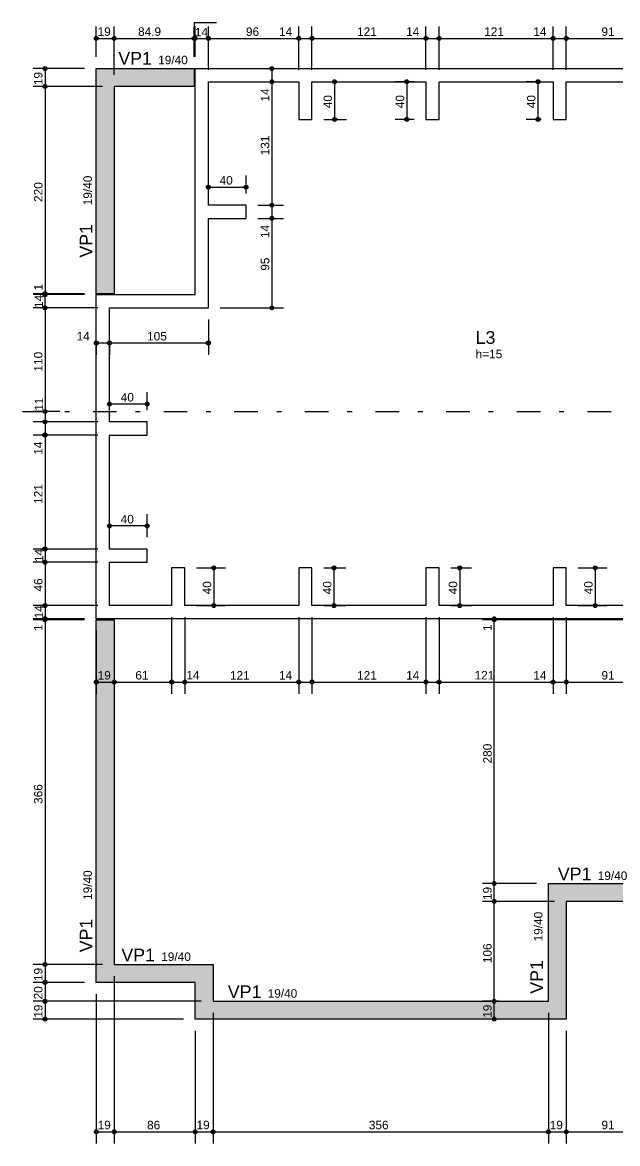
# Model space of a CAD drawing. Extents: x 0 to 119, y 0 to 84.
# Drawn here: x 41.86 to 54.5, y 47.73 to 71.54 of the extents above; entities that cross this region are included whole.
import ezdxf

# ---------------------------------------------------------------- set-up
doc = ezdxf.new("R2010")
doc.units = 0
doc.header["$MEASUREMENT"] = 0
doc.linetypes.add('ESTILO_TQS_0003', pattern=[1.5, 0.5, -0.4, 0.1, -0.5])
for name, color, linetype in [('20', 1, 'CONTINUOUS'), ('3', 7, 'CONTINUOUS'), ('32', 250, 'CONTINUOUS'), ('37', 7, 'CONTINUOUS'), ('38', 7, 'CONTINUOUS'), ('54', 7, 'CONTINUOUS'), ('9', 8, 'CONTINUOUS')]:
    doc.layers.add(name, color=color, linetype=linetype)
doc.styles.add('TQS_ARIAL', font='arial.ttf')

msp = doc.modelspace()

# ---------------------------------------------------------------- linework, layer by layer
at = {"layer": '20', "color": 1, "linetype": 'ESTILO_TQS_0003'}
msp.add_line((41.862023, 63.276806), (75.002774, 63.276806), dxfattribs=at)
at = {"layer": '3', "color": 7, "linetype": 'Continuous'}
for points in [[(43.429528, 70.556781), (45.508658, 70.556781), (45.508658, 70.176781), (43.810299, 70.176781), (43.810299, 65.776827), (43.431267, 65.776827), (43.429528, 70.556781)], [(43.431195, 58.856781), (43.811195, 58.856781), (43.811195, 51.536781), (45.911195, 51.536781), (45.911195, 50.756781), (53.031195, 50.756781), (53.031195, 53.256781), (55.731195, 53.256781), (55.731195, 58.856829), (56.111195, 58.856829), (56.111195, 52.876829), (53.411195, 52.876829), (53.411195, 50.376781), (45.531195, 50.376781), (45.531195, 51.156781), (43.431195, 51.156781), (43.431195, 58.856781)]]:
    msp.add_lwpolyline(points, dxfattribs=at)
at = {"layer": '32', "color": 250, "linetype": 'Continuous'}
for p, q in [((43.429528, 70.806781), (43.429528, 71.446473)), ((43.810299, 70.426781), (43.810299, 71.446473)), ((43.810299, 70.426781), (43.810299, 71.446473)), ((45.508658, 70.806781), (45.508658, 71.446473)), ((45.508658, 70.806781), (45.508658, 71.446473)), ((45.531195, 70.806781), (45.531195, 71.446473)), ((45.531195, 70.806781), (45.531195, 71.446473)), ((45.811195, 70.526781), (45.811195, 71.446473)), ((45.811195, 70.526781), (45.811195, 71.446473)), ((47.731195, 70.526781), (47.731195, 71.446473)), ((47.731195, 70.526781), (47.731195, 71.446473)), ((48.011195, 70.526781), (48.011195, 71.446473)), ((48.011195, 70.526781), (48.011195, 71.446473)), ((50.431195, 70.526781), (50.431195, 71.446473)), ((50.431195, 70.526781), (50.431195, 71.446473)), ((50.711195, 70.526781), (50.711195, 71.446473)), ((50.711195, 70.526781), (50.711195, 71.446473)), ((53.131195, 70.526781), (53.131195, 71.446473)), ((53.131195, 70.526781), (53.131195, 71.446473)), ((53.411195, 70.526781), (53.411195, 71.446473)), ((53.411195, 70.526781), (53.411195, 71.446473)), ((43.429528, 71.196473), (43.810299, 71.196473)), ((43.810299, 71.196473), (45.508658, 71.196473)), ((45.508658, 71.196473), (45.531195, 71.196473)), ((45.531195, 71.196473), (45.811195, 71.196473)), ((45.811195, 71.196473), (47.731195, 71.196473)), ((47.731195, 71.196473), (48.011195, 71.196473)), ((48.011195, 71.196473), (50.431195, 71.196473)), ((50.431195, 71.196473), (50.711195, 71.196473)), ((50.711195, 71.196473), (53.131195, 71.196473)), ((53.131195, 71.196473), (53.411195, 71.196473)), ((53.411195, 71.196473), (55.231195, 71.196473)), ((43.179528, 70.556781), (42.092, 70.556781)), ((42.342, 70.556781), (42.342, 70.176781)), ((43.429528, 70.556781), (43.429528, 70.556781)), ((43.429528, 70.556781), (43.429528, 70.556781)), ((45.508658, 70.556781), (45.508658, 70.556781)), ((45.508658, 70.556781), (45.508658, 70.556781)), ((45.531195, 70.556781), (45.531195, 70.556781)), ((45.531195, 70.556781), (45.531195, 70.556781)), ((46.91895, 70.556781), (46.91895, 70.556781)), ((47.158849, 70.556781), (47.158849, 70.276781)), ((47.16895, 70.556781), (47.408849, 70.556781)), ((45.811195, 70.276781), (45.811195, 70.276781)), ((45.811195, 70.276781), (45.811195, 70.276781)), ((46.965497, 70.276781), (46.965497, 70.276781)), ((46.965497, 70.276781), (46.965497, 70.276781)), ((47.158849, 70.276781), (47.158849, 67.656781)), ((47.215497, 70.276781), (47.408849, 70.276781)), ((47.215497, 70.276781), (47.408849, 70.276781)), ((47.731195, 70.276781), (47.731195, 70.276781)), ((47.731195, 70.276781), (47.731195, 70.276781)), ((48.011195, 70.276781), (48.011195, 70.276781)), ((48.011195, 70.276781), (48.011195, 70.276781)), ((48.011195, 70.276781), (48.011195, 70.276781)), ((48.261195, 70.276781), (48.741876, 70.276781)), ((48.491876, 70.276781), (48.491876, 69.476781)), ((50.181195, 70.276781), (49.774871, 70.276781)), ((50.024871, 70.276781), (50.024871, 69.476781)), ((50.431195, 70.276781), (50.431195, 70.276781)), ((50.431195, 70.276781), (50.431195, 70.276781)), ((50.431195, 70.276781), (50.431195, 70.276781)), ((50.711195, 70.276781), (50.711195, 70.276781)), ((50.711195, 70.276781), (50.711195, 70.276781)), ((52.881195, 70.276781), (52.560863, 70.276781)), ((52.810863, 70.276781), (52.810863, 69.476781)), ((53.131195, 70.276781), (53.131195, 70.276781)), ((53.131195, 70.276781), (53.131195, 70.276781)), ((53.131195, 70.276781), (53.131195, 70.276781)), ((53.411195, 70.276781), (53.411195, 70.276781)), ((53.411195, 70.276781), (53.411195, 70.276781)), ((43.560299, 70.176781), (42.092, 70.176781)), ((43.560299, 70.176781), (42.092, 70.176781)), ((42.342, 70.176781), (42.342, 65.776827)), ((43.810299, 70.176781), (43.810299, 70.176781)), ((43.810299, 70.176781), (43.810299, 70.176781)), ((43.810299, 70.176781), (43.810299, 70.176781)), ((43.810299, 70.176781), (43.810299, 70.176781)), ((48.011195, 69.476781), (48.011195, 69.476781)), ((48.261195, 69.476781), (48.741876, 69.476781)), ((50.181195, 69.476781), (49.774871, 69.476781)), ((50.431195, 69.476781), (50.431195, 69.476781)), ((52.881195, 69.476781), (52.560863, 69.476781)), ((53.131195, 69.476781), (53.131195, 69.476781)), ((45.811195, 67.906781), (45.811195, 68.289095)), ((46.611195, 67.906781), (46.611195, 68.289095)), ((45.811195, 68.039095), (46.611195, 68.039095)), ((45.811195, 67.656781), (45.811195, 67.656781)), ((46.611195, 67.656781), (46.611195, 67.656781)), ((46.611195, 67.656781), (46.611195, 67.656781)), ((46.611195, 67.656781), (46.611195, 67.656781)), ((46.861195, 67.656781), (47.408849, 67.656781)), ((46.861195, 67.656781), (47.408849, 67.656781)), ((47.158849, 67.656781), (47.158849, 67.376781)), ((46.611195, 67.376781), (46.611195, 67.376781)), ((46.611195, 67.376781), (46.611195, 67.376781)), ((46.861195, 67.376781), (47.408849, 67.376781)), ((46.861195, 67.376781), (47.408849, 67.376781)), ((47.158849, 67.376781), (47.158849, 65.476781)), ((43.181267, 65.776827), (42.092, 65.776827)), ((43.181267, 65.776827), (42.092, 65.776827)), ((43.181195, 65.756781), (42.092, 65.756781)), ((43.181195, 65.756781), (42.092, 65.756781)), ((42.342, 65.776827), (42.342, 65.756781)), ((42.342, 65.476781), (42.342, 65.756781)), ((43.431195, 65.756781), (43.431195, 65.756781)), ((43.431195, 65.756781), (43.431195, 65.756781)), ((43.431267, 65.776827), (43.431267, 65.776827)), ((43.431267, 65.776827), (43.431267, 65.776827)), ((43.461195, 65.476781), (42.092, 65.476781)), ((43.461195, 65.476781), (42.092, 65.476781)), ((42.342, 65.476781), (42.342, 63.276806)), ((43.711195, 65.476781), (43.711195, 65.476781)), ((43.711195, 65.476781), (43.711195, 65.476781)), ((45.811195, 65.476781), (45.811195, 65.476781)), ((45.811195, 65.476781), (45.811195, 65.476781)), ((46.061195, 65.476781), (47.408849, 65.476781)), ((45.811195, 65.226781), (45.811195, 64.480868)), ((43.431195, 65.018638), (43.431195, 65.018638)), ((43.711195, 65.008372), (43.711195, 65.008372)), ((43.711195, 65.008372), (43.711195, 65.008372)), ((43.431195, 64.768638), (43.431195, 64.480868)), ((43.711195, 64.758372), (43.711195, 64.480868)), ((43.711195, 64.758372), (43.711195, 64.480868)), ((43.431195, 64.730868), (43.711195, 64.730868)), ((43.711195, 64.730868), (45.811195, 64.730868)), ((44.511195, 63.306781), (44.511195, 63.68429)), ((43.711195, 63.460604), (43.711195, 63.460604)), ((44.511195, 63.43429), (43.711195, 63.43429)), ((42.655078, 63.276806), (42.092, 63.276806)), ((42.606694, 63.276806), (42.092, 63.276806)), ((42.342, 63.276806), (42.342, 63.056781)), ((42.856694, 63.276806), (42.856694, 63.276806)), ((42.905078, 63.276806), (42.905078, 63.276806)), ((43.711195, 63.210604), (43.711195, 63.18429)), ((43.461195, 63.056781), (42.092, 63.056781)), ((43.461195, 63.056781), (42.092, 63.056781)), ((42.342, 63.056781), (42.342, 62.776781)), ((43.711195, 63.056781), (43.711195, 63.056781)), ((43.711195, 63.056781), (43.711195, 63.056781)), ((44.511195, 63.056781), (44.511195, 63.056781)), ((43.461195, 62.776781), (42.092, 62.776781)), ((43.461195, 62.776781), (42.092, 62.776781)), ((42.342, 62.776781), (42.342, 60.356781)), ((43.711195, 62.776781), (43.711195, 62.776781)), ((43.711195, 62.776781), (43.711195, 62.776781)), ((43.711195, 60.606781), (43.711195, 61.09745)), ((44.511195, 60.606781), (44.511195, 61.09745)), ((44.511195, 60.84745), (43.711195, 60.84745)), ((43.461195, 60.356781), (42.092, 60.356781)), ((43.461195, 60.356781), (42.092, 60.356781)), ((42.342, 60.356781), (42.342, 60.076781)), ((43.711195, 60.356781), (43.711195, 60.356781)), ((43.711195, 60.356781), (43.711195, 60.356781)), ((43.711195, 60.356781), (43.711195, 60.356781)), ((44.511195, 60.356781), (44.511195, 60.356781)), ((43.461195, 60.076781), (42.092, 60.076781)), ((43.461195, 60.076781), (42.092, 60.076781)), ((42.342, 60.076781), (42.342, 59.156781)), ((43.711195, 60.076781), (43.711195, 60.076781)), ((43.711195, 60.076781), (43.711195, 60.076781)), ((45.311195, 59.956781), (45.311195, 59.956781)), ((45.561195, 59.956781), (46.175328, 59.956781)), ((45.925328, 59.956781), (45.925328, 59.156781)), ((48.011195, 59.956781), (48.011195, 59.956781)), ((48.261195, 59.956781), (48.728657, 59.956781)), ((48.478657, 59.956781), (48.478657, 59.156781)), ((50.711195, 59.956781), (50.711195, 59.956781)), ((50.961195, 59.956781), (51.398529, 59.956781)), ((51.148529, 59.956781), (51.148529, 59.156781)), ((53.411195, 59.956781), (53.411195, 59.956781)), ((53.661195, 59.956781), (54.275965, 59.956781)), ((54.025965, 59.956781), (54.025965, 59.156781)), ((43.461195, 59.156781), (42.092, 59.156781)), ((43.461195, 59.156781), (42.092, 59.156781)), ((42.342, 59.156781), (42.342, 58.876781)), ((43.711195, 59.156781), (43.711195, 59.156781)), ((43.711195, 59.156781), (43.711195, 59.156781)), ((45.031195, 59.156781), (45.031195, 59.156781)), ((45.031195, 59.156781), (45.031195, 59.156781)), ((45.311195, 59.156781), (45.311195, 59.156781)), ((45.311195, 59.156781), (45.311195, 59.156781)), ((45.311195, 59.156781), (45.311195, 59.156781)), ((45.561195, 59.156781), (46.175328, 59.156781)), ((47.731195, 59.156781), (47.731195, 59.156781)), ((47.731195, 59.156781), (47.731195, 59.156781)), ((48.011195, 59.156781), (48.011195, 59.156781)), ((48.011195, 59.156781), (48.011195, 59.156781)), ((48.011195, 59.156781), (48.011195, 59.156781)), ((48.261195, 59.156781), (48.728657, 59.156781)), ((50.431195, 59.156781), (50.431195, 59.156781)), ((50.431195, 59.156781), (50.431195, 59.156781)), ((50.711195, 59.156781), (50.711195, 59.156781)), ((50.711195, 59.156781), (50.711195, 59.156781)), ((50.711195, 59.156781), (50.711195, 59.156781)), ((50.961195, 59.156781), (51.398529, 59.156781)), ((53.131195, 59.156781), (53.131195, 59.156781)), ((53.131195, 59.156781), (53.131195, 59.156781)), ((53.411195, 59.156781), (53.411195, 59.156781)), ((53.411195, 59.156781), (53.411195, 59.156781)), ((53.411195, 59.156781), (53.411195, 59.156781)), ((53.661195, 59.156781), (54.275965, 59.156781)), ((43.181195, 58.876781), (42.092, 58.876781)), ((43.181195, 58.876781), (42.092, 58.876781)), ((43.181195, 58.856781), (42.092, 58.856781)), ((43.181195, 58.856781), (42.092, 58.856781)), ((42.342, 58.876781), (42.342, 58.856781)), ((42.342, 58.856781), (42.342, 51.536781)), ((43.431195, 58.876781), (43.431195, 58.876781)), ((43.431195, 58.876781), (43.431195, 58.876781)), ((43.431195, 58.876781), (43.431195, 58.876781)), ((43.431195, 58.856781), (43.431195, 58.856781)), ((43.431195, 58.856781), (43.431195, 58.856781)), ((45.031195, 58.906781), (45.031195, 57.281799)), ((45.031195, 58.906781), (45.031195, 57.281799)), ((45.311195, 58.906781), (45.311195, 57.281799)), ((45.311195, 58.906781), (45.311195, 57.281799)), ((47.731195, 58.906781), (47.731195, 57.281799)), ((47.731195, 58.906781), (47.731195, 57.281799)), ((48.011195, 58.906781), (48.011195, 57.281799)), ((48.011195, 58.906781), (48.011195, 57.281799)), ((50.431195, 58.906781), (50.431195, 57.281799)), ((50.431195, 58.906781), (50.431195, 57.281799)), ((50.711195, 58.906781), (50.711195, 57.281799)), ((50.711195, 58.906781), (50.711195, 57.281799)), ((51.870892, 58.876781), (51.630689, 58.876781)), ((55.481195, 58.856829), (51.630689, 58.856829)), ((55.481195, 58.856829), (51.630689, 58.856829)), ((51.880689, 58.856829), (51.880689, 58.876781)), ((51.880689, 53.256781), (51.880689, 58.856829)), ((52.120892, 58.876781), (52.120892, 58.876781)), ((53.131195, 58.906781), (53.131195, 57.281799)), ((53.131195, 58.906781), (53.131195, 57.281799)), ((53.411195, 58.906781), (53.411195, 57.281799)), ((53.411195, 58.906781), (53.411195, 57.281799)), ((43.431195, 58.626781), (43.431195, 57.281799)), ((43.811195, 58.040021), (43.811195, 58.040021)), ((43.811195, 57.861844), (43.811195, 57.861844)), ((43.811195, 57.790021), (43.811195, 57.281799)), ((43.811195, 57.611844), (43.811195, 57.281799)), ((43.431195, 57.531799), (43.811195, 57.531799)), ((43.811195, 57.531799), (45.031195, 57.531799)), ((45.031195, 57.531799), (45.311195, 57.531799)), ((45.311195, 57.531799), (47.731195, 57.531799)), ((47.731195, 57.531799), (48.011195, 57.531799)), ((48.011195, 57.531799), (50.431195, 57.531799)), ((50.431195, 57.531799), (50.711195, 57.531799)), ((50.711195, 57.531799), (53.131195, 57.531799)), ((53.131195, 57.531799), (53.411195, 57.531799)), ((53.411195, 57.531799), (55.231195, 57.531799)), ((52.781195, 53.256781), (51.630689, 53.256781)), ((52.781195, 53.256781), (51.630689, 53.256781)), ((51.880689, 52.876829), (51.880689, 53.256781)), ((53.031195, 53.256781), (53.031195, 53.256781)), ((53.031195, 53.256781), (53.031195, 53.256781)), ((53.161195, 52.876829), (51.630689, 52.876829)), ((53.161195, 52.876829), (51.630689, 52.876829)), ((51.880689, 50.756781), (51.880689, 52.876829)), ((53.411195, 52.876829), (53.411195, 52.876829)), ((53.411195, 52.876829), (53.411195, 52.876829)), ((43.561195, 51.536781), (42.092, 51.536781)), ((43.561195, 51.536781), (42.092, 51.536781)), ((42.342, 51.536781), (42.342, 51.156781)), ((43.811195, 51.536781), (43.811195, 51.536781)), ((43.811195, 51.536781), (43.811195, 51.536781)), ((43.811195, 51.536781), (43.811195, 51.536781)), ((43.811195, 51.536781), (43.811195, 51.536781)), ((43.811195, 51.286781), (43.811195, 47.734673)), ((43.811195, 51.286781), (43.811195, 47.734673)), ((43.181195, 51.156781), (42.092, 51.156781)), ((43.181195, 51.156781), (42.092, 51.156781)), ((42.342, 51.156781), (42.342, 50.756781)), ((43.431195, 51.156781), (43.431195, 51.156781)), ((43.431195, 51.156781), (43.431195, 51.156781)), ((43.431195, 51.156781), (43.431195, 51.156781)), ((45.661195, 50.756781), (42.092, 50.756781)), ((45.661195, 50.756781), (42.092, 50.756781)), ((42.342, 50.756781), (42.342, 50.376781)), ((43.431195, 50.906781), (43.431195, 47.734673)), ((45.911195, 50.756781), (45.911195, 50.756781)), ((45.911195, 50.756781), (45.911195, 50.756781)), ((45.911195, 50.756781), (45.911195, 50.756781)), ((45.911195, 50.756781), (45.911195, 50.756781)), ((51.985486, 50.756781), (51.630689, 50.756781)), ((51.985486, 50.756781), (51.630689, 50.756781)), ((51.880689, 50.376781), (51.880689, 50.756781)), ((52.235486, 50.756781), (52.235486, 50.756781)), ((52.235486, 50.756781), (52.235486, 50.756781)), ((53.031195, 50.756781), (53.031195, 50.756781)), ((53.031195, 50.756781), (53.031195, 50.756781)), ((45.911195, 50.506781), (45.911195, 47.734673)), ((45.911195, 50.506781), (45.911195, 47.734673)), ((53.031195, 50.506781), (53.031195, 47.734673)), ((53.031195, 50.506781), (53.031195, 47.734673)), ((45.281195, 50.376781), (42.092, 50.376781)), ((45.531195, 50.376781), (45.531195, 50.376781)), ((45.531195, 50.376781), (45.531195, 50.376781)), ((45.531195, 50.376781), (45.531195, 50.376781)), ((51.985486, 50.376781), (51.630689, 50.376781)), ((52.235486, 50.376781), (52.235486, 50.376781)), ((53.411195, 50.376781), (53.411195, 50.376781)), ((53.411195, 50.376781), (53.411195, 50.376781)), ((45.531195, 50.126781), (45.531195, 47.734673)), ((45.531195, 50.126781), (45.531195, 47.734673)), ((53.411195, 50.126781), (53.411195, 47.734673)), ((53.411195, 50.126781), (53.411195, 47.734673)), ((43.431195, 47.984673), (43.811195, 47.984673)), ((43.811195, 47.984673), (45.531195, 47.984673)), ((45.531195, 47.984673), (45.911195, 47.984673)), ((45.911195, 47.984673), (53.031195, 47.984673)), ((53.031195, 47.984673), (53.411195, 47.984673)), ((53.411195, 47.984673), (55.231195, 47.984673))]:
    msp.add_line(p, q, dxfattribs=at)
msp.add_lwpolyline([(45.519927, 71.196473), (45.519927, 71.536119), (45.98306, 71.536119)], dxfattribs=at)
for centre, radius in [((43.429528, 71.196473), 0.041625), ((43.429528, 71.196473), 0.02075), ((43.810299, 71.196473), 0.041625), ((43.810299, 71.196473), 0.041625), ((43.810299, 71.196473), 0.02075), ((43.810299, 71.196473), 0.02075), ((45.508658, 71.196473), 0.041625), ((45.508658, 71.196473), 0.041625), ((45.508658, 71.196473), 0.02075), ((45.508658, 71.196473), 0.02075), ((45.531195, 71.196473), 0.041625), ((45.531195, 71.196473), 0.041625), ((45.531195, 71.196473), 0.02075), ((45.531195, 71.196473), 0.02075), ((45.811195, 71.196473), 0.041625), ((45.811195, 71.196473), 0.041625), ((45.811195, 71.196473), 0.02075), ((45.811195, 71.196473), 0.02075), ((47.731195, 71.196473), 0.041625), ((47.731195, 71.196473), 0.041625), ((47.731195, 71.196473), 0.02075), ((47.731195, 71.196473), 0.02075), ((48.011195, 71.196473), 0.041625), ((48.011195, 71.196473), 0.041625), ((48.011195, 71.196473), 0.02075), ((48.011195, 71.196473), 0.02075), ((50.431195, 71.196473), 0.041625), ((50.431195, 71.196473), 0.041625), ((50.431195, 71.196473), 0.02075), ((50.431195, 71.196473), 0.02075), ((50.711195, 71.196473), 0.041625), ((50.711195, 71.196473), 0.041625), ((50.711195, 71.196473), 0.02075), ((50.711195, 71.196473), 0.02075), ((53.131195, 71.196473), 0.041625), ((53.131195, 71.196473), 0.041625), ((53.131195, 71.196473), 0.02075), ((53.131195, 71.196473), 0.02075), ((53.411195, 71.196473), 0.041625), ((53.411195, 71.196473), 0.041625), ((53.411195, 71.196473), 0.02075), ((53.411195, 71.196473), 0.02075), ((42.342, 70.556781), 0.041625), ((42.342, 70.556781), 0.02075), ((47.158849, 70.556781), 0.041625), ((47.158849, 70.556781), 0.02075), ((42.342, 70.176781), 0.041625), ((42.342, 70.176781), 0.041625), ((47.158849, 70.276781), 0.041625), ((47.158849, 70.276781), 0.041625), ((47.158849, 70.276781), 0.02075), ((47.158849, 70.276781), 0.02075), ((48.491876, 70.276781), 0.041625), ((48.491876, 70.276781), 0.02075), ((50.024871, 70.276781), 0.041625), ((50.024871, 70.276781), 0.02075), ((52.810863, 70.276781), 0.041625), ((52.810863, 70.276781), 0.02075), ((42.342, 70.176781), 0.02075), ((42.342, 70.176781), 0.02075), ((48.491876, 69.476781), 0.041625), ((50.024871, 69.476781), 0.041625), ((52.810863, 69.476781), 0.041625), ((48.491876, 69.476781), 0.02075), ((50.024871, 69.476781), 0.02075), ((52.810863, 69.476781), 0.02075), ((45.811195, 68.039095), 0.041625), ((46.611195, 68.039095), 0.041625), ((45.811195, 68.039095), 0.02075), ((46.611195, 68.039095), 0.02075), ((47.158849, 67.656781), 0.041625), ((47.158849, 67.656781), 0.041625), ((47.158849, 67.656781), 0.02075), ((47.158849, 67.656781), 0.02075), ((47.158849, 67.376781), 0.041625), ((47.158849, 67.376781), 0.041625), ((47.158849, 67.376781), 0.02075), ((47.158849, 67.376781), 0.02075), ((42.342, 65.776827), 0.041625), ((42.342, 65.776827), 0.041625), ((42.342, 65.756781), 0.041625), ((42.342, 65.756781), 0.041625), ((42.342, 65.776827), 0.02075), ((42.342, 65.776827), 0.02075), ((42.342, 65.756781), 0.02075), ((42.342, 65.756781), 0.02075), ((42.342, 65.476781), 0.041625), ((42.342, 65.476781), 0.041625), ((42.342, 65.476781), 0.02075), ((42.342, 65.476781), 0.02075), ((47.158849, 65.476781), 0.041625), ((47.158849, 65.476781), 0.02075), ((43.431195, 64.730868), 0.041625), ((43.431195, 64.730868), 0.02075), ((43.711195, 64.730868), 0.041625), ((43.711195, 64.730868), 0.041625), ((43.711195, 64.730868), 0.02075), ((43.711195, 64.730868), 0.02075), ((45.811195, 64.730868), 0.041625), ((45.811195, 64.730868), 0.02075), ((42.342, 63.276806), 0.041625), ((42.342, 63.276806), 0.041625), ((43.711195, 63.43429), 0.041625), ((43.711195, 63.43429), 0.02075), ((44.511195, 63.43429), 0.041625), ((44.511195, 63.43429), 0.02075), ((42.342, 63.056781), 0.041625), ((42.342, 63.056781), 0.041625), ((42.342, 63.276806), 0.02075), ((42.342, 63.276806), 0.02075), ((42.342, 63.056781), 0.02075), ((42.342, 63.056781), 0.02075), ((42.342, 62.776781), 0.041625), ((42.342, 62.776781), 0.041625), ((42.342, 62.776781), 0.02075), ((42.342, 62.776781), 0.02075), ((43.711195, 60.84745), 0.041625), ((43.711195, 60.84745), 0.02075), ((44.511195, 60.84745), 0.041625), ((44.511195, 60.84745), 0.02075), ((42.342, 60.356781), 0.041625), ((42.342, 60.356781), 0.041625), ((42.342, 60.356781), 0.02075), ((42.342, 60.356781), 0.02075), ((42.342, 60.076781), 0.041625), ((42.342, 60.076781), 0.041625), ((42.342, 60.076781), 0.02075), ((42.342, 60.076781), 0.02075), ((45.925328, 59.956781), 0.041625), ((48.478657, 59.956781), 0.041625), ((51.148529, 59.956781), 0.041625), ((54.025965, 59.956781), 0.041625), ((45.925328, 59.956781), 0.02075), ((48.478657, 59.956781), 0.02075), ((51.148529, 59.956781), 0.02075), ((54.025965, 59.956781), 0.02075), ((42.342, 59.156781), 0.041625), ((42.342, 59.156781), 0.041625), ((42.342, 59.156781), 0.02075), ((42.342, 59.156781), 0.02075), ((45.925328, 59.156781), 0.041625), ((45.925328, 59.156781), 0.02075), ((48.478657, 59.156781), 0.041625), ((48.478657, 59.156781), 0.02075), ((51.148529, 59.156781), 0.041625), ((51.148529, 59.156781), 0.02075), ((54.025965, 59.156781), 0.041625), ((54.025965, 59.156781), 0.02075), ((42.342, 58.876781), 0.041625), ((42.342, 58.876781), 0.041625), ((42.342, 58.856781), 0.041625), ((42.342, 58.856781), 0.041625), ((42.342, 58.876781), 0.02075), ((42.342, 58.876781), 0.02075), ((42.342, 58.856781), 0.02075), ((42.342, 58.856781), 0.02075), ((51.880689, 58.876781), 0.041625), ((51.880689, 58.856829), 0.041625), ((51.880689, 58.856829), 0.041625), ((51.880689, 58.876781), 0.02075), ((51.880689, 58.856829), 0.02075), ((51.880689, 58.856829), 0.02075), ((43.431195, 57.531799), 0.041625), ((43.431195, 57.531799), 0.02075), ((43.811195, 57.531799), 0.041625), ((43.811195, 57.531799), 0.041625), ((43.811195, 57.531799), 0.02075), ((43.811195, 57.531799), 0.02075), ((45.031195, 57.531799), 0.041625), ((45.031195, 57.531799), 0.041625), ((45.031195, 57.531799), 0.02075), ((45.031195, 57.531799), 0.02075), ((45.311195, 57.531799), 0.041625), ((45.311195, 57.531799), 0.041625), ((45.311195, 57.531799), 0.02075), ((45.311195, 57.531799), 0.02075), ((47.731195, 57.531799), 0.041625), ((47.731195, 57.531799), 0.041625), ((47.731195, 57.531799), 0.02075), ((47.731195, 57.531799), 0.02075), ((48.011195, 57.531799), 0.041625), ((48.011195, 57.531799), 0.041625), ((48.011195, 57.531799), 0.02075), ((48.011195, 57.531799), 0.02075), ((50.431195, 57.531799), 0.041625), ((50.431195, 57.531799), 0.041625), ((50.431195, 57.531799), 0.02075), ((50.431195, 57.531799), 0.02075), ((50.711195, 57.531799), 0.041625), ((50.711195, 57.531799), 0.041625), ((50.711195, 57.531799), 0.02075), ((50.711195, 57.531799), 0.02075), ((53.131195, 57.531799), 0.041625), ((53.131195, 57.531799), 0.041625), ((53.131195, 57.531799), 0.02075), ((53.131195, 57.531799), 0.02075), ((53.411195, 57.531799), 0.041625), ((53.411195, 57.531799), 0.041625), ((53.411195, 57.531799), 0.02075), ((53.411195, 57.531799), 0.02075), ((51.880689, 53.256781), 0.041625), ((51.880689, 53.256781), 0.041625), ((51.880689, 53.256781), 0.02075), ((51.880689, 53.256781), 0.02075), ((51.880689, 52.876829), 0.041625), ((51.880689, 52.876829), 0.041625), ((51.880689, 52.876829), 0.02075), ((51.880689, 52.876829), 0.02075), ((42.342, 51.536781), 0.041625), ((42.342, 51.536781), 0.041625), ((42.342, 51.536781), 0.02075), ((42.342, 51.536781), 0.02075), ((42.342, 51.156781), 0.041625), ((42.342, 51.156781), 0.041625), ((42.342, 51.156781), 0.02075), ((42.342, 51.156781), 0.02075), ((42.342, 50.756781), 0.041625), ((42.342, 50.756781), 0.041625), ((42.342, 50.756781), 0.02075), ((42.342, 50.756781), 0.02075), ((51.880689, 50.756781), 0.041625), ((51.880689, 50.756781), 0.041625), ((51.880689, 50.756781), 0.02075), ((51.880689, 50.756781), 0.02075), ((42.342, 50.376781), 0.041625), ((42.342, 50.376781), 0.02075), ((51.880689, 50.376781), 0.041625), ((51.880689, 50.376781), 0.02075), ((43.431195, 47.984673), 0.041625), ((43.431195, 47.984673), 0.02075), ((43.811195, 47.984673), 0.041625), ((43.811195, 47.984673), 0.041625), ((43.811195, 47.984673), 0.02075), ((43.811195, 47.984673), 0.02075), ((45.531195, 47.984673), 0.041625), ((45.531195, 47.984673), 0.041625), ((45.531195, 47.984673), 0.02075), ((45.531195, 47.984673), 0.02075), ((45.911195, 47.984673), 0.041625), ((45.911195, 47.984673), 0.041625), ((45.911195, 47.984673), 0.02075), ((45.911195, 47.984673), 0.02075), ((53.031195, 47.984673), 0.041625), ((53.031195, 47.984673), 0.041625), ((53.031195, 47.984673), 0.02075), ((53.031195, 47.984673), 0.02075), ((53.411195, 47.984673), 0.041625), ((53.411195, 47.984673), 0.041625), ((53.411195, 47.984673), 0.02075), ((53.411195, 47.984673), 0.02075)]:
    msp.add_circle(centre, radius, dxfattribs=at)
at = {"layer": '54', "linetype": 'Continuous'}
for points in [[(43.429528, 70.556781), (45.508658, 70.556781), (45.508658, 70.176781), (43.810299, 70.176781), (43.810299, 65.776827), (43.431267, 65.776827), (43.429528, 70.556781)], [(43.431195, 58.856781), (43.811195, 58.856781), (43.811195, 51.536781), (45.911195, 51.536781), (45.911195, 50.756781), (53.031195, 50.756781), (53.031195, 53.256781), (55.731195, 53.256781), (55.731195, 58.856829), (56.111195, 58.856829), (56.111195, 52.876829), (53.411195, 52.876829), (53.411195, 50.376781), (45.531195, 50.376781), (45.531195, 51.156781), (43.431195, 51.156781), (43.431195, 58.856781)]]:
    msp.add_lwpolyline(points, dxfattribs=at)
for points in [[(43.429528, 70.556781), (45.508658, 70.556781), (45.508658, 70.176781)], [(43.429528, 70.556781), (45.508658, 70.176781), (43.810299, 70.176781)], [(43.429528, 70.556781), (43.810299, 70.176781), (43.810299, 65.776827)], [(43.429528, 70.556781), (43.810299, 65.776827), (43.431267, 65.776827)], [(43.429528, 70.556781), (43.431267, 65.776827), (43.429528, 70.556781)], [(43.431195, 51.156781), (43.431195, 58.856781), (43.811195, 51.536781)], [(43.431195, 58.856781), (43.811195, 58.856781), (43.811195, 51.536781)], [(55.731195, 53.256781), (53.411195, 52.876829), (53.031195, 53.256781)], [(53.411195, 52.876829), (53.411195, 50.376781), (53.031195, 53.256781)], [(53.031195, 53.256781), (53.411195, 50.376781), (53.031195, 50.756781)], [(56.111195, 52.876829), (53.411195, 52.876829), (55.731195, 53.256781)], [(43.431195, 51.156781), (43.811195, 51.536781), (45.531195, 51.156781)], [(43.811195, 51.536781), (45.911195, 51.536781), (45.531195, 51.156781)], [(45.531195, 51.156781), (45.911195, 51.536781), (45.531195, 50.376781)], [(45.911195, 51.536781), (45.911195, 50.756781), (45.531195, 50.376781)], [(45.531195, 50.376781), (45.911195, 50.756781), (53.411195, 50.376781)], [(53.411195, 50.376781), (45.911195, 50.756781), (53.031195, 50.756781)]]:
    msp.add_solid(points, dxfattribs=at)
at = {"layer": '9', "color": 8, "linetype": 'Continuous'}
for p, q in [((45.531195, 70.556781), (72.441239, 70.556781)), ((45.531195, 65.756781), (45.531195, 70.556781)), ((45.811195, 70.276781), (47.731195, 70.276781)), ((45.811195, 67.656781), (45.811195, 70.276781)), ((47.731195, 70.276781), (47.731195, 69.476781)), ((48.011195, 69.476781), (48.011195, 70.276781)), ((48.011195, 70.276781), (50.431195, 70.276781)), ((50.431195, 70.276781), (50.431195, 69.476781)), ((50.711195, 69.476781), (50.711195, 70.276781)), ((50.711195, 70.276781), (53.131195, 70.276781)), ((53.131195, 70.276781), (53.131195, 69.476781)), ((53.411195, 69.476781), (53.411195, 70.276781)), ((53.411195, 70.276781), (55.831195, 70.276781)), ((47.731195, 69.476781), (48.011195, 69.476781)), ((50.431195, 69.476781), (50.711195, 69.476781)), ((53.131195, 69.476781), (53.411195, 69.476781)), ((46.611195, 67.656781), (45.811195, 67.656781)), ((46.611195, 67.376781), (46.611195, 67.656781)), ((45.811195, 65.476781), (45.811195, 67.376781)), ((45.811195, 67.376781), (46.611195, 67.376781)), ((43.431195, 58.876781), (43.431195, 65.756781)), ((43.431195, 65.756781), (45.531195, 65.756781)), ((43.711195, 63.056781), (43.711195, 65.476781)), ((43.711195, 65.476781), (45.811195, 65.476781)), ((44.511195, 63.056781), (43.711195, 63.056781)), ((44.511195, 62.776781), (44.511195, 63.056781)), ((43.711195, 60.356781), (43.711195, 62.776781)), ((43.711195, 62.776781), (44.511195, 62.776781)), ((44.511195, 60.356781), (43.711195, 60.356781)), ((44.511195, 60.076781), (44.511195, 60.356781)), ((43.711195, 59.156781), (43.711195, 60.076781)), ((43.711195, 60.076781), (44.511195, 60.076781)), ((45.311195, 59.956781), (45.031195, 59.956781)), ((45.031195, 59.956781), (45.031195, 59.156781)), ((45.311195, 59.156781), (45.311195, 59.956781)), ((48.011195, 59.956781), (47.731195, 59.956781)), ((47.731195, 59.956781), (47.731195, 59.156781)), ((48.011195, 59.156781), (48.011195, 59.956781)), ((50.711195, 59.956781), (50.431195, 59.956781)), ((50.431195, 59.956781), (50.431195, 59.156781)), ((50.711195, 59.156781), (50.711195, 59.956781)), ((53.411195, 59.956781), (53.131195, 59.956781)), ((53.131195, 59.956781), (53.131195, 59.156781)), ((53.411195, 59.156781), (53.411195, 59.956781)), ((45.031195, 59.156781), (43.711195, 59.156781)), ((47.731195, 59.156781), (45.311195, 59.156781)), ((50.431195, 59.156781), (48.011195, 59.156781)), ((53.131195, 59.156781), (50.711195, 59.156781)), ((55.831195, 59.156781), (53.411195, 59.156781)), ((56.111195, 58.876781), (43.431195, 58.876781))]:
    msp.add_line(p, q, dxfattribs=at)

# ---------------------------------------------------------------- texts
at = {"layer": '32', "color": 250, "linetype": 'Continuous', "style": 'TQS_ARIAL'}
for s, p in [('19', (43.457913, 71.250473)), ('84.9', (44.317479, 71.250473)), ('14', (45.5239, 71.240865)), ('96', (46.609195, 71.250473)), ('14', (47.311195, 71.250473)), ('121', (48.969195, 71.250473)), ('14', (50.011195, 71.250473)), ('121', (51.669195, 71.250473)), ('14', (52.711195, 71.250473)), ('91', (54.159195, 71.250473)), ('40', (46.049195, 68.093095)), ('14', (43.011195, 64.784868)), ('105', (44.509195, 64.784868)), ('40', (43.949195, 63.48829)), ('40', (43.949195, 60.90145)), ('19', (43.459195, 57.585799)), ('61', (44.259195, 57.585799)), ('14', (45.343694, 57.590047)), ('121', (46.269195, 57.585799)), ('14', (47.311195, 57.585799)), ('121', (48.969195, 57.585799)), ('14', (50.011195, 57.585799)), ('121', (51.463269, 57.58714)), ('14', (52.711195, 57.585799)), ('91', (54.159195, 57.585799)), ('19', (43.459195, 48.038673)), ('86', (44.509195, 48.038673)), ('19', (45.559195, 48.038673)), ('356', (49.219195, 48.038673)), ('19', (53.059195, 48.038673)), ('91', (54.159195, 48.038673))]:
    msp.add_text(s, height=0.18, dxfattribs=at).set_placement(p)
for s, p in [('19', (42.288, 70.204781)), ('14', (47.104849, 69.856781)), ('40', (48.437876, 69.714781)), ('40', (49.970871, 69.714781)), ('40', (52.756863, 69.714781)), ('131', (47.104849, 68.714781)), ('220', (42.288, 67.724804)), ('14', (47.104849, 66.956781)), ('95', (47.104849, 66.264781)), ('1', (42.291387, 65.844614)), ('14', (42.300336, 65.475939)), ('110', (42.288, 64.124793)), ('11', (42.30137, 63.291528)), ('14', (42.288, 62.356781)), ('121', (42.288, 61.314781)), ('14', (42.30568, 60.079651)), ('46', (42.288, 59.454781)), ('40', (45.871328, 59.394781)), ('40', (48.424657, 59.394781)), ('40', (51.094529, 59.394781)), ('40', (53.971965, 59.394781)), ('14', (42.30267, 58.883797)), ('1', (42.288, 58.616781)), ('1', (51.826689, 58.616829)), ('280', (51.826689, 55.804805)), ('366', (42.288, 54.944781)), ('19', (51.826689, 52.904805)), ('106', (51.826689, 51.564805)), ('19', (42.288, 51.184781)), ('20', (42.288, 50.794781)), ('19', (42.288, 50.404781)), ('19', (51.826689, 50.404781))]:
    msp.add_text(s, height=0.18, rotation=90, dxfattribs=at).set_placement(p)
at = {"layer": '37', "color": 7, "linetype": 'Continuous', "style": 'TQS_ARIAL'}
for s, height, p in [('VP1', 0.27, (43.898671, 70.639726)), ('19/40', 0.18, (44.744618, 70.648971)), ('VP1', 0.27, (53.232988, 53.323041)), ('19/40', 0.18, (54.078935, 53.332286)), ('VP1', 0.27, (43.963777, 51.603041)), ('19/40', 0.18, (44.809725, 51.612286)), ('VP1', 0.27, (46.223879, 50.823041)), ('19/40', 0.18, (47.069826, 50.832286))]:
    msp.add_text(s, height=height, dxfattribs=at).set_placement(p)
for s, height, p in [('19/40', 0.18, (43.336929, 67.654123)), ('VP1', 0.27, (43.349419, 66.543431)), ('19/40', 0.18, (43.336929, 52.90626)), ('19/40', 0.18, (52.905634, 52.026492)), ('VP1', 0.27, (43.349419, 51.795568)), ('VP1', 0.27, (52.918124, 50.9158))]:
    msp.add_text(s, height=height, rotation=90, dxfattribs=at).set_placement(p)
at = {"layer": '38', "color": 7, "linetype": 'Continuous', "style": 'TQS_ARIAL'}
for s, height, p in [('L3', 0.27, (51.486716, 64.712503)), ('h=15', 0.18, (51.486716, 64.406503))]:
    msp.add_text(s, height=height, dxfattribs=at).set_placement(p)

doc.saveas('drawing.dxf')
